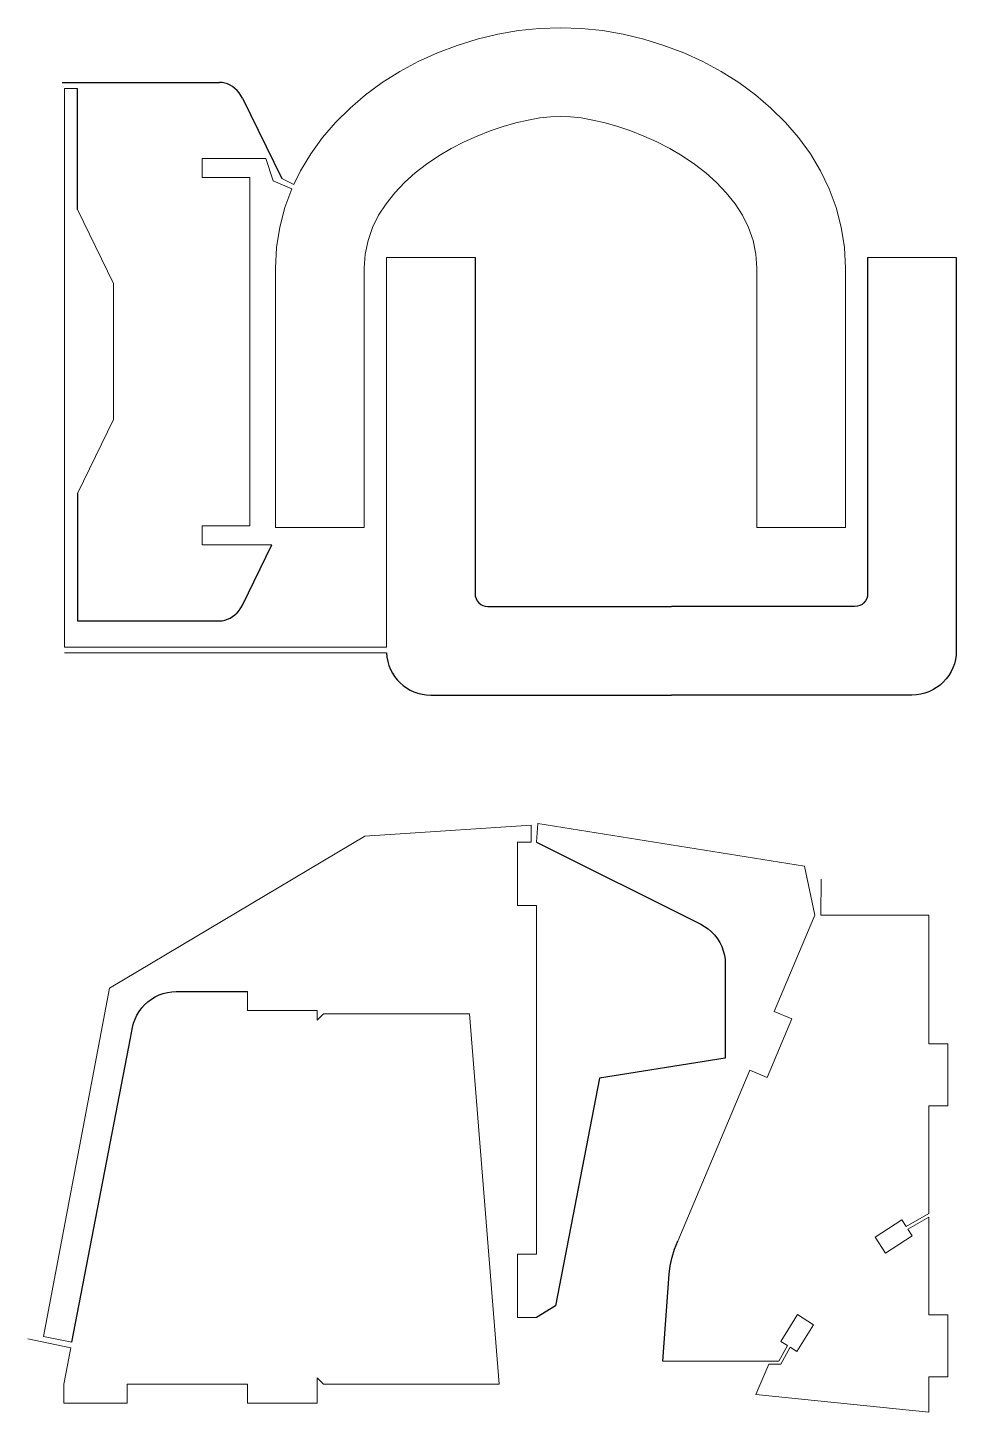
# Model space of a CAD drawing. Extents: x 1394 to 2035, y -697 to -231.
# Drawn here: x 1394.5 to 1687.8, y -697 to -259.7 of the extents above; entities that cross this region are included whole.
import ezdxf

# ---------------------------------------------------------------- set-up
doc = ezdxf.new("R2010")
doc.units = 0
doc.header["$LTSCALE"] = 4.2
doc.header["$MEASUREMENT"] = 0

msp = doc.modelspace()

# ---------------------------------------------------------------- linework, layer by layer
at = {"color": 7, "linetype": 'Continuous', "lineweight": 0}
for p, q in [((1536.456519, -263.276461), (1542.947328, -261.719701)), ((1542.947328, -261.719701), (1549.519222, -260.591374)), ((1549.519222, -260.591374), (1556.136497, -259.904692)), ((1556.136497, -259.904692), (1562.763453, -259.672862)), ((1569.39041, -259.904692), (1562.763453, -259.672862)), ((1576.007685, -260.591374), (1569.39041, -259.904692)), ((1582.579579, -261.719701), (1576.007685, -260.591374)), ((1589.070388, -263.276461), (1582.579579, -261.719701)), ((1523.860959, -267.622447), (1530.082495, -265.248446)), ((1530.082495, -265.248446), (1536.456519, -263.276461)), ((1595.444412, -265.248446), (1589.070388, -263.276461)), ((1601.665948, -267.622447), (1595.444412, -265.248446)), ((1512.018152, -273.523658), (1517.82761, -270.385254)), ((1517.82761, -270.385254), (1523.860959, -267.622447)), ((1607.699297, -270.385254), (1601.665948, -267.622447)), ((1613.508755, -273.523658), (1607.699297, -270.385254)), ((1506.468286, -277.02445), (1512.018152, -273.523658)), ((1619.058621, -277.02445), (1613.508755, -273.523658)), ((1410.173139, -278.880445), (1406.09145, -278.880445)), ((1406.09145, -278.880445), (1406.09145, -455.302879)), ((1501.213713, -280.87442), (1506.468286, -277.02445)), ((1624.313194, -280.87442), (1619.058621, -277.02445)), ((1496.290135, -285.060358), (1501.213713, -280.87442)), ((1629.236772, -285.060358), (1624.313194, -280.87442)), ((1491.733253, -289.569056), (1496.290135, -285.060358)), ((1552.5253, -288.832394), (1556.190509, -288.190289)), ((1556.190509, -288.190289), (1559.619297, -287.802739)), ((1559.619297, -287.802739), (1562.763453, -287.672862)), ((1565.907609, -287.802739), (1562.763453, -287.672862)), ((1569.336398, -288.190289), (1565.907609, -287.802739)), ((1573.001606, -288.832394), (1569.336398, -288.190289)), ((1633.793654, -289.569056), (1629.236772, -285.060358)), ((1487.578769, -294.387305), (1491.733253, -289.569056)), ((1536.464543, -293.883985), (1540.593294, -292.254849)), ((1540.593294, -292.254849), (1544.67848, -290.867793)), ((1544.67848, -290.867793), (1548.671886, -289.725935)), ((1548.671886, -289.725935), (1552.5253, -288.832394)), ((1576.85502, -289.725935), (1573.001606, -288.832394)), ((1580.848427, -290.867793), (1576.85502, -289.725935)), ((1584.933612, -292.254849), (1580.848427, -290.867793)), ((1589.062363, -293.883985), (1584.933612, -292.254849)), ((1637.948138, -294.387305), (1633.793654, -289.569056)), ((1483.862384, -299.501894), (1487.578769, -294.387305)), ((1528.269199, -297.856018), (1532.34044, -295.75208)), ((1532.34044, -295.75208), (1536.464543, -293.883985)), ((1593.186466, -295.75208), (1589.062363, -293.883985)), ((1597.257708, -297.856018), (1593.186466, -295.75208)), ((1641.664523, -299.501894), (1637.948138, -294.387305)), ((1449.589787, -300.99327), (1449.589787, -306.99327)), ((1449.589787, -300.99327), (1469.662035, -300.99327)), ((1472.032496, -307.994384), (1469.662035, -300.99327)), ((1480.619801, -304.899614), (1483.862384, -299.501894)), ((1520.478154, -302.758941), (1524.299032, -300.192678)), ((1524.299032, -300.192678), (1528.269199, -297.856018)), ((1601.227874, -300.192678), (1597.257708, -297.856018)), ((1605.048752, -302.758941), (1601.227874, -300.192678)), ((1644.907106, -304.899614), (1641.664523, -299.501894)), ((1478.545222, -309.201709), (1480.619801, -304.899614)), ((1513.477117, -308.567804), (1516.854778, -305.55169)), ((1516.854778, -305.55169), (1520.478154, -302.758941)), ((1608.672129, -305.55169), (1605.048752, -302.758941)), ((1612.049789, -308.567804), (1608.672129, -305.55169)), ((1647.640187, -310.567257), (1644.907106, -304.899614)), ((1464.589787, -306.99327), (1449.589787, -306.99327)), ((1464.589787, -306.99327), (1464.589787, -361.99327)), ((1477.88672, -310.567257), (1472.032496, -307.994384)), ((1474.698619, -307.357052), (1478.545222, -309.201709)), ((1510.393385, -311.804165), (1513.477117, -308.567804)), ((1615.133521, -311.804165), (1612.049789, -308.567804)), ((1475.698843, -316.491613), (1477.88672, -310.567257)), ((1507.651795, -315.257655), (1510.393385, -311.804165)), ((1617.875111, -315.257655), (1615.133521, -311.804165)), ((1649.828064, -316.491613), (1647.640187, -310.567257)), ((1410.173139, -317.14038), (1421.589787, -340.51047)), ((1474.091872, -322.659471), (1475.698843, -316.491613)), ((1503.387897, -322.803542), (1505.300562, -318.925153)), ((1505.300562, -318.925153), (1507.651795, -315.257655)), ((1620.226345, -318.925153), (1617.875111, -315.257655)), ((1622.13901, -322.803542), (1620.226345, -318.925153)), ((1651.435035, -322.659471), (1649.828064, -316.491613)), ((1473.101508, -329.057625), (1474.091872, -322.659471)), ((1501.962015, -326.889703), (1503.387897, -322.803542)), ((1623.564892, -326.889703), (1622.13901, -322.803542)), ((1652.425398, -329.057625), (1651.435035, -322.659471)), ((1501.071129, -331.180516), (1501.962015, -326.889703)), ((1624.455777, -331.180516), (1623.564892, -326.889703)), ((1472.763453, -335.672862), (1473.101508, -329.057625)), ((1500.763453, -335.672862), (1501.071129, -331.180516)), ((1507.768059, -332.31198), (1507.768059, -455.302879)), ((1535.768059, -332.31198), (1507.768059, -332.31198)), ((1624.763453, -335.672862), (1624.455777, -331.180516)), ((1652.763453, -335.672862), (1652.425398, -329.057625)), ((1687.768059, -332.31198), (1659.768059, -332.31198)), ((1472.763453, -335.672862), (1472.763453, -417.498108)), ((1500.763453, -335.672862), (1500.763453, -417.498108)), ((1624.763453, -335.672862), (1624.763453, -417.498108)), ((1652.763453, -335.672862), (1652.763453, -417.498108)), ((1421.589787, -340.51047), (1421.589787, -361.99327)), ((1421.589787, -383.476071), (1421.589787, -361.99327)), ((1464.589787, -416.99327), (1464.589787, -361.99327)), ((1410.173139, -406.84616), (1421.589787, -383.476071)), ((1449.589787, -422.99327), (1449.589787, -416.99327)), ((1449.589787, -416.99327), (1464.589787, -416.99327)), ((1500.763453, -417.498108), (1472.763453, -417.498108)), ((1652.763453, -417.498108), (1624.763453, -417.498108)), ((1449.589787, -422.99327), (1471.589814, -422.99327)), ((1406.09145, -455.302879), (1507.768059, -455.302879)), ((1406.09145, -457.102879), (1507.781624, -457.102879)), ((1553.487775, -511.542459), (1500.921086, -515.073814)), ((1553.487775, -516.9742), (1553.487775, -511.542459)), ((1555.556135, -511.088434), (1555.189113, -516.9742)), ((1639.80991, -524.498009), (1555.556135, -511.088434)), ((1500.921086, -515.073814), (1420.280159, -563.074951)), ((1553.487775, -516.9742), (1549.189113, -516.9742)), ((1549.189113, -536.9742), (1549.189113, -516.9742)), ((1643.072304, -540.02387), (1639.80991, -524.498009)), ((1644.984905, -540.02387), (1645.099183, -528.663764)), ((1555.189113, -536.9742), (1549.189113, -536.9742)), ((1555.189113, -647.039463), (1555.189113, -536.9742)), ((1643.072304, -540.02387), (1630.289859, -570.464037)), ((1679.072304, -540.02387), (1644.984905, -540.02387)), ((1679.072304, -540.02387), (1679.072304, -580.68493)), ((1420.280159, -563.074951), (1399.445323, -673.037652)), ((1463.852787, -570.136431), (1463.852787, -564.136431)), ((1485.852787, -570.136431), (1463.852787, -570.136431)), ((1485.852787, -573.136431), (1485.852787, -570.136431)), ((1485.852787, -573.136431), (1487.852787, -571.136431)), ((1487.852787, -571.136431), (1534.006552, -571.136431)), ((1534.006552, -571.136431), (1543.422764, -688.136431)), ((1635.821909, -572.787057), (1628.078509, -591.227224)), ((1630.289859, -570.464037), (1635.821909, -572.787057)), ((1679.072304, -580.68493), (1685.072304, -580.68493)), ((1685.072304, -580.68493), (1685.072304, -600.264096)), ((1622.546459, -588.904204), (1599.863842, -642.920682)), ((1628.078509, -591.227224), (1622.546459, -588.904204)), ((1685.072304, -600.264096), (1679.072304, -600.264096)), ((1679.072304, -600.264096), (1679.072304, -634.2304)), ((1662.136796, -641.681336), (1670.526373, -636.239369)), ((1670.526373, -636.239369), (1671.886432, -638.336097)), ((1671.886432, -638.336097), (1679.072304, -634.2304)), ((1679.072304, -635.382116), (1672.431494, -639.176388)), ((1679.072304, -635.382116), (1679.072304, -666.206986)), ((1665.401977, -646.715082), (1662.136796, -641.681336)), ((1673.791553, -641.273115), (1665.401977, -646.715082)), ((1672.431494, -639.176388), (1673.791553, -641.273115)), ((1555.189113, -647.039463), (1549.189113, -647.039463)), ((1549.189113, -647.039463), (1549.189113, -667.039463)), ((1555.189113, -667.039463), (1549.189113, -667.039463)), ((1632.297761, -674.626469), (1637.632682, -666.168418)), ((1637.632682, -666.168418), (1642.707512, -669.36937)), ((1679.072304, -666.206986), (1685.072304, -666.206986)), ((1685.072304, -666.206986), (1685.072304, -685.786152)), ((1399.445323, -673.037652), (1408.412227, -674.881394)), ((1642.707512, -669.36937), (1637.372592, -677.827421)), ((1408.07094, -676.648876), (1394.476174, -673.81959)), ((1408.07094, -676.648876), (1405.852787, -688.136431)), ((1634.411507, -675.959715), (1631.72034, -680.856091)), ((1634.411507, -675.959715), (1632.297761, -674.626469)), ((1632.311806, -681.856091), (1635.258845, -676.494175)), ((1637.372592, -677.827421), (1635.258845, -676.494175)), ((1595.028554, -680.883198), (1629.020346, -680.856091)), ((1624.503357, -691.369122), (1628.531671, -681.856091)), ((1628.531671, -681.856091), (1632.311806, -681.856091)), ((1631.72034, -680.856091), (1629.020351, -680.856091)), ((1485.852787, -686.136431), (1485.852787, -694.136431)), ((1487.852787, -688.136431), (1485.852787, -686.136431)), ((1685.072304, -685.786152), (1679.072304, -685.786152)), ((1679.072304, -685.786152), (1679.072304, -697.023893)), ((1405.852787, -694.136431), (1405.852787, -688.136431)), ((1425.852787, -694.136431), (1425.852787, -688.136431)), ((1425.852787, -688.136431), (1463.852787, -688.136431)), ((1463.852787, -694.136431), (1463.852787, -688.136431)), ((1543.422764, -688.136431), (1487.852787, -688.136431)), ((1425.852787, -694.136431), (1405.852787, -694.136431)), ((1485.852787, -694.136431), (1463.852787, -694.136431)), ((1679.072304, -697.023893), (1624.503355, -691.369116))]:
    msp.add_line(p, q, dxfattribs=at)
at = {"color": 7, "linetype": 'Continuous'}
for p, q in [((1405.341021, -276.956237), (1455.031278, -276.956237)), ((1410.173139, -317.14038), (1410.173139, -278.880445)), ((1455.90395, -277.010588), (1455.031278, -276.956237)), ((1456.767136, -277.173053), (1455.90395, -277.010588)), ((1457.611453, -277.441863), (1456.767136, -277.173053)), ((1458.427722, -277.814098), (1457.611453, -277.441863)), ((1459.207071, -278.285711), (1458.427722, -277.814098)), ((1459.941028, -278.851576), (1459.207071, -278.285711)), ((1460.621614, -279.505541), (1459.941028, -278.851576)), ((1461.241431, -280.240497), (1460.621614, -279.505541)), ((1461.793742, -281.048456), (1461.241431, -280.240497)), ((1462.272543, -281.920635), (1461.793742, -281.048456)), ((1462.272539, -281.920635), (1474.698619, -307.357052)), ((1410.173139, -406.84616), (1410.173139, -447.030304)), ((1462.272539, -442.065906), (1471.589814, -422.99327)), ((1458.427723, -446.172442), (1459.207071, -445.700829)), ((1459.207071, -445.700829), (1459.941028, -445.134965)), ((1459.941028, -445.134965), (1460.621614, -444.481)), ((1460.621614, -444.481), (1461.241431, -443.746043)), ((1461.241431, -443.746043), (1461.793742, -442.938084)), ((1461.793742, -442.938084), (1462.272543, -442.065906)), ((1410.173139, -447.030304), (1455.031278, -447.030304)), ((1455.031278, -447.030304), (1455.90395, -446.975952)), ((1455.90395, -446.975952), (1456.767136, -446.813488)), ((1456.767136, -446.813488), (1457.611453, -446.544677)), ((1457.611453, -446.544677), (1458.427723, -446.172442)), ((1555.189113, -516.9742), (1607.043807, -542.851202)), ((1607.043807, -542.851202), (1608.271703, -543.543254)), ((1608.271703, -543.543254), (1609.423791, -544.355265)), ((1609.423791, -544.355265), (1610.488391, -545.279003)), ((1610.488391, -545.279003), (1611.454714, -546.305105)), ((1611.454714, -546.305105), (1612.312965, -547.423171)), ((1612.312965, -547.423171), (1613.054444, -548.621868)), ((1613.054444, -548.621868), (1613.671636, -549.889046)), ((1613.671636, -549.889046), (1614.158285, -551.21186)), ((1614.158285, -551.21186), (1614.509458, -552.576904)), ((1614.509458, -552.576904), (1614.721596, -553.97034)), ((1614.721596, -553.97034), (1614.792548, -555.378044)), ((1614.792548, -555.378044), (1614.792548, -585.124729)), ((1439.973674, -564.204396), (1441.351492, -564.136431)), ((1441.351492, -564.136431), (1463.852787, -564.136431)), ((1430.497414, -569.29398), (1431.420341, -568.268696)), ((1431.420341, -568.268696), (1432.439692, -567.33922)), ((1432.439692, -567.33922), (1433.545569, -566.514576)), ((1433.545569, -566.514576), (1434.727235, -565.802771)), ((1434.727235, -565.802771), (1435.973217, -565.210716)), ((1435.973217, -565.210716), (1437.271418, -564.744159)), ((1437.271418, -564.744159), (1438.609234, -564.40763)), ((1438.609234, -564.40763), (1439.973674, -564.204396)), ((1427.933357, -574.142231), (1428.391589, -572.841068)), ((1428.391589, -572.841068), (1428.97565, -571.591318)), ((1428.97565, -571.591318), (1429.679871, -570.405117)), ((1429.679871, -570.405117), (1430.497414, -569.29398)), ((1426.951721, -578.867528), (1427.605405, -575.482174)), ((1427.605405, -575.482174), (1427.933357, -574.142231)), ((1408.412227, -674.881394), (1426.951721, -578.867528)), ((1614.792548, -585.124729), (1575.065779, -591.532273)), ((1575.065779, -591.532273), (1561.189113, -663.438634)), ((1597.99935, -648.051965), (1598.814627, -645.443822)), ((1598.814627, -645.443822), (1599.863842, -642.920682)), ((1597.095668, -653.436179), (1597.424775, -650.723472)), ((1597.424775, -650.723472), (1597.99935, -648.051965)), ((1595.028554, -680.883198), (1597.095668, -653.436178)), ((1561.189113, -663.438634), (1555.189113, -667.039463))]:
    msp.add_line(p, q, dxfattribs=at)
at = {"color": 7, "linetype": 'Continuous', "flags": 128}
for points in [[(1535.768059, -332.31198), (1535.768059, -438.486734, 0.414214), (1539.768059, -442.486734), (1597.768059, -442.486734)], [(1659.768059, -332.31198), (1659.768059, -438.486734, -0.414214), (1655.768059, -442.486734), (1597.768059, -442.486734)]]:
    msp.add_lwpolyline(points, format="xyb", dxfattribs=at)
at = {"color": 7, "linetype": 'Continuous'}
for points in [[(1687.768059, -332.31198), (1687.768059, -456.486734, -0.414214), (1673.768059, -470.486734), (1597.768059, -470.486734)], [(1507.781624, -457.102879, 0.401377), (1521.768059, -470.486734), (1597.768059, -470.486734)]]:
    msp.add_lwpolyline(points, format="xyb", dxfattribs=at)

doc.saveas('drawing.dxf')
